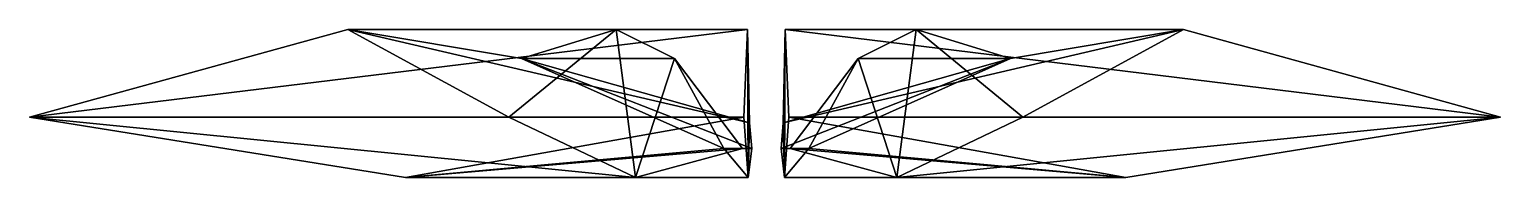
# Model space of a CAD drawing. Header units: metres. Extents: x -1.57 to 1.57, y -0.16 to 0.16.
import ezdxf

# ---------------------------------------------------------------- set-up
doc = ezdxf.new("R2010")
doc.units = ezdxf.units.M

msp = doc.modelspace()

# ---------------------------------------------------------------- linework, layer by layer
at = {"layer": 'ufo.inside'}
for points in [[(-0.193322, 0.095801, 0.196785), (-0.520171, 0.095801, -0.249505), (-0.08762, -0.095801, 0.055982)], [(-0.520171, 0.095801, -0.249505), (-0.028297, -0.095801, -0.264201), (-0.087621, -0.095801, 0.055982)], [(-0.520171, 0.095801, -0.249505), (-0.033223, -0.04153, -0.697922), (-0.028297, -0.095801, -0.264201)], [(-0.047802, -0.095801, 0.124176), (-0.276478, -0.1583, 0.45457), (-0.193323, 0.095801, 0.196785)], [(-0.193322, 0.095801, 0.196785), (-0.08762, -0.095801, 0.055982), (-0.047801, -0.095801, 0.124176)], [(0.524194, 0.095801, -0.249505), (0.034203, -0.095801, -0.264201), (0.0933, -0.095801, 0.055982)], [(0.524194, 0.095801, -0.249505), (0.039111, -0.04153, -0.697922), (0.034203, -0.095801, -0.264201)], [(0.053633, -0.095801, 0.124176), (0.281434, -0.1583, 0.45457), (0.198597, 0.095801, 0.196785)], [(0.198597, 0.095801, 0.196785), (0.093299, -0.095801, 0.055982), (0.053633, -0.095801, 0.124176)], [(0.198597, 0.095801, 0.196785), (0.524193, 0.095801, -0.249505), (0.093299, -0.095801, 0.055982)]]:
    msp.add_3dface(points, dxfattribs=at)
at = {"layer": 'ufo.outside'}
for points in [[(-0.546731, -0.029197, 1.6814), (-1.57065, -0.029197, -0.342519), (-0.890928, 0.1583, -0.159873)], [(-1.57065, -0.029197, -0.342519), (-0.037445, 0.1583, -0.908964), (-0.890928, 0.1583, -0.159873)], [(-1.57065, -0.029197, -0.342519), (-0.045187, -0.029197, -1.6814), (-0.037445, 0.1583, -0.908964)], [(-0.546731, -0.029197, 1.6814), (-0.890928, 0.1583, -0.159873), (-0.318055, 0.1583, 0.583462)], [(-0.318055, 0.1583, 0.583462), (-0.890928, 0.1583, -0.159873), (-0.520171, 0.095801, -0.249505)], [(-0.890928, 0.1583, -0.159873), (-0.033223, -0.04153, -0.697922), (-0.520171, 0.095801, -0.249505)], [(-0.890928, 0.1583, -0.159873), (-0.037445, 0.1583, -0.908964), (-0.033223, -0.04153, -0.697922)], [(-0.276477, -0.1583, 0.45457), (-0.546731, -0.029197, 1.6814), (-0.318055, 0.1583, 0.583462)], [(-0.318055, 0.1583, 0.583462), (-0.520171, 0.095801, -0.249505), (-0.193322, 0.095801, 0.196785)], [(-0.276477, -0.1583, 0.45457), (-0.318055, 0.1583, 0.583462), (-0.193322, 0.095801, 0.196785)], [(-0.037446, 0.1583, -0.908964), (-0.045187, -0.029197, -1.6814), (-0.036038, -0.1583, -0.768521)], [(-0.037445, 0.1583, -0.908964), (-0.036038, -0.1583, -0.768521), (-0.033223, -0.04153, -0.697922)], [(0.043317, 0.1583, -0.908964), (0.041915, -0.1583, -0.768521), (0.03911, -0.04153, -0.697922)], [(0.893531, 0.1583, -0.159873), (0.03911, -0.04153, -0.697922), (0.524193, 0.095801, -0.249505)], [(0.893531, 0.1583, -0.159873), (0.043317, 0.1583, -0.908964), (0.03911, -0.04153, -0.697922)], [(0.043317, 0.1583, -0.908964), (0.051029, -0.029198, -1.6814), (0.041915, -0.1583, -0.768521)], [(1.57065, -0.029198, -0.342519), (0.043317, 0.1583, -0.908964), (0.893531, 0.1583, -0.159873)], [(1.57065, -0.029198, -0.342519), (0.051028, -0.029198, -1.6814), (0.043317, 0.1583, -0.908964)], [(0.281433, -0.1583, 0.45457), (0.322852, 0.1583, 0.583462), (0.198597, 0.095801, 0.196785)], [(0.322852, 0.1583, 0.583462), (0.524193, 0.095801, -0.249505), (0.198597, 0.095801, 0.196785)], [(0.281433, -0.1583, 0.45457), (0.550652, -0.029198, 1.6814), (0.322852, 0.1583, 0.583462)], [(0.550652, -0.029198, 1.6814), (0.893531, 0.1583, -0.159873), (0.322852, 0.1583, 0.583462)], [(0.322852, 0.1583, 0.583462), (0.893531, 0.1583, -0.159873), (0.524193, 0.095801, -0.249505)], [(0.550652, -0.029198, 1.6814), (1.57065, -0.029198, -0.342519), (0.893531, 0.1583, -0.159873)], [(-0.276477, -0.1583, 0.45457), (-1.57065, -0.029197, -0.342519), (-0.546731, -0.029197, 1.6814)], [(-0.276477, -0.1583, 0.45457), (-0.767342, -0.1583, -0.126664), (-1.57065, -0.029197, -0.342519)], [(-0.767342, -0.1583, -0.126664), (-0.045187, -0.029197, -1.6814), (-1.57065, -0.029197, -0.342519)], [(-0.767342, -0.1583, -0.126664), (-0.036038, -0.1583, -0.768521), (-0.045187, -0.029197, -1.6814)], [(0.770418, -0.1583, -0.126664), (0.041915, -0.1583, -0.768521), (0.051028, -0.029198, -1.6814)], [(0.770418, -0.1583, -0.126664), (0.051028, -0.029198, -1.6814), (1.57065, -0.029198, -0.342519)], [(0.281433, -0.1583, 0.45457), (1.57065, -0.029198, -0.342519), (0.550652, -0.029198, 1.6814)], [(0.281433, -0.1583, 0.45457), (0.770418, -0.1583, -0.126664), (1.57065, -0.029198, -0.342519)], [(-0.036038, -0.1583, -0.768521), (-0.028297, -0.095801, -0.264201), (-0.033223, -0.04153, -0.697922)], [(0.041915, -0.1583, -0.768521), (0.034203, -0.095801, -0.264201), (0.03911, -0.04153, -0.697922)], [(-0.047801, -0.095801, 0.124176), (-0.767342, -0.1583, -0.126664), (-0.276477, -0.1583, 0.45457)], [(-0.047801, -0.095801, 0.124176), (-0.08762, -0.095801, 0.055982), (-0.767342, -0.1583, -0.126664)], [(-0.08762, -0.095801, 0.055982), (-0.036038, -0.1583, -0.768521), (-0.767342, -0.1583, -0.126664)], [(-0.08762, -0.095801, 0.055982), (-0.028297, -0.095801, -0.264201), (-0.036038, -0.1583, -0.768521)], [(0.093299, -0.095801, 0.055982), (0.034203, -0.095801, -0.264201), (0.041915, -0.1583, -0.768521)], [(0.093299, -0.095801, 0.055982), (0.041915, -0.1583, -0.768521), (0.770418, -0.1583, -0.126664)], [(0.053633, -0.095801, 0.124176), (0.770418, -0.1583, -0.126664), (0.281433, -0.1583, 0.45457)], [(0.053633, -0.095801, 0.124176), (0.093299, -0.095801, 0.055982), (0.770418, -0.1583, -0.126664)]]:
    msp.add_3dface(points, dxfattribs=at)

doc.saveas('drawing.dxf')
